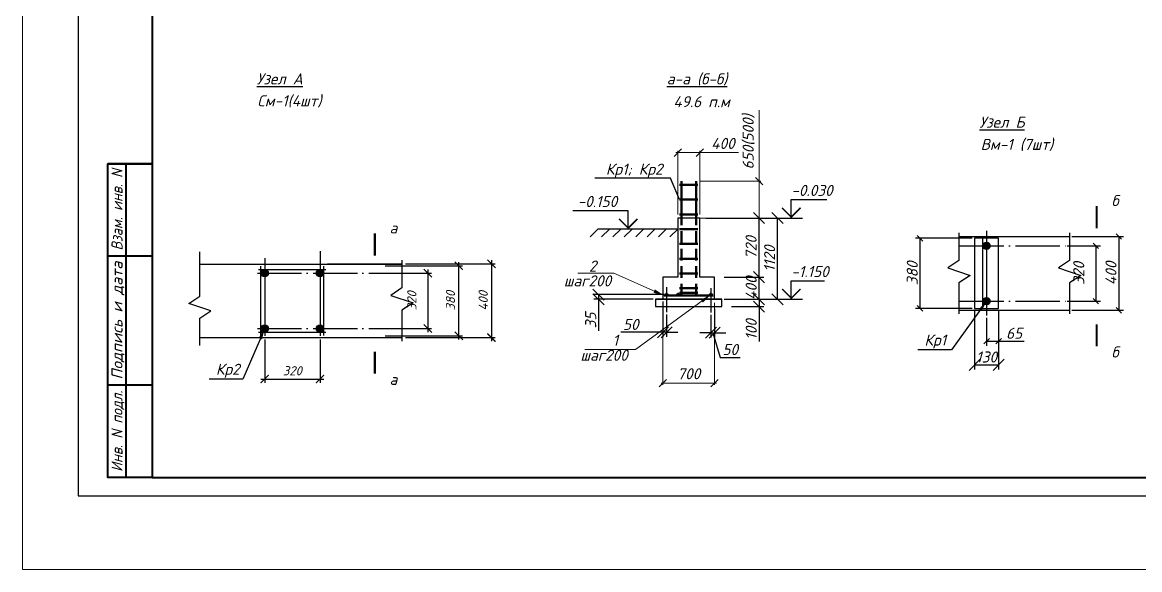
# Model space of a CAD drawing. Extents: x 108150 to 142535, y -18867 to -9422.
# Drawn here: x 135221.2 to 135524, y -16868.3 to -16720 of the extents above; entities that cross this region are included whole.
import ezdxf
from ezdxf.enums import TextEntityAlignment as Align

# ---------------------------------------------------------------- set-up
doc = ezdxf.new("R2010")
doc.units = 0
doc.header["$MEASUREMENT"] = 0
doc.header["$PDMODE"] = 32
doc.header["$PDSIZE"] = 0.6
doc.linetypes.add('ACAD_ISO04W100', pattern=[30, 24, -3, 0, -3])
doc.linetypes.add('НЕВИДИМАЯ', pattern=[9.525, 6.35, -3.175])
doc.styles.add('ISO_1.0', font='isocpeur.ttf')
doc.styles.add('ГОСТ', font='isocpeur.ttf', dxfattribs={"oblique": 15, "height": 2.5})
doc.styles.add('ГОСТ -3', font='isocpeui.ttf', dxfattribs={"height": 3})
doc.styles.add('ГОСТ2.5', font='isocpeur.ttf', dxfattribs={"oblique": 15, "height": 2.5})
doc.styles.add('ГОСТ3', font='isocpeur.ttf', dxfattribs={"oblique": 15, "height": 3})
doc.dimstyles.new('20', dxfattribs={"dimtxt": 3.5, "dimasz": 2.2, "dimexe": 1, "dimexo": 1, "dimgap": 1, "dimtad": 1, "dimdec": 0, "dimlfac": 20, "dimtxsty": 'ГОСТ', "dimblk": 'ARCHTICK', "dimcen": 3, "dimdle": 1, "dimclrd": 256, "dimclre": 256, "dimclrt": 2, "dimadec": 0, "dimazin": 0, "dimtfac": 1, "dimtdec": 0, "dimtmove": 1, "dimatfit": 3, "dimfxl": 3, "dimlwd": -1, "dimlwe": -1, "dimarcsym": 0})
doc.dimstyles.new('FM 100-ISO-3', dxfattribs={"dimtxt": 3, "dimasz": 3, "dimexe": 0.5, "dimexo": 1, "dimgap": 1, "dimtad": 1, "dimdec": 0, "dimlfac": 100, "dimdsep": 46, "dimtxsty": 'ISO_1.0', "dimblk": 'OBLIQUE', "dimcen": 3, "dimdle": 0.5, "dimclrd": 7, "dimclre": 7, "dimclrt": 7, "dimadec": 0, "dimazin": 0, "dimtfac": 1, "dimtdec": 0, "dimtmove": 1, "dimatfit": 3, "dimfxl": 1, "dimlwd": 15, "dimlwe": 15, "dimarcsym": 0})
doc.dimstyles.new('FМ50-3-ISO-3', dxfattribs={"dimtxt": 3, "dimasz": 2, "dimexe": 0.5, "dimexo": 1, "dimgap": 1, "dimtad": 1, "dimdec": 0, "dimlfac": 50, "dimdsep": 46, "dimtxsty": 'ISO_1.0', "dimblk": 'OBLIQUE', "dimcen": 5, "dimdle": 0.5, "dimclrd": 7, "dimclre": 7, "dimclrt": 7, "dimadec": 0, "dimazin": 0, "dimtfac": 1, "dimtdec": 0, "dimtmove": 0, "dimatfit": 3, "dimfxl": 1, "dimlwd": 15, "dimlwe": 15, "dimarcsym": 0})
doc.dimstyles.new('М 20', dxfattribs={"dimtxt": 2.5, "dimasz": 1.5, "dimexe": 1.25, "dimexo": 0.625, "dimtad": 1, "dimdec": 1, "dimlfac": 20, "dimtxsty": 'ГОСТ2.5', "dimblk": 'OBLIQUE', "dimcen": 2.5, "dimclrd": 256, "dimclre": 256, "dimclrt": 256, "dimadec": 0, "dimazin": 0, "dimtfac": 1, "dimtdec": 1, "dimtmove": 0, "dimatfit": 3, "dimfxl": 1.25, "dimlwd": -1, "dimlwe": -1, "dimarcsym": 0})
doc.dimstyles.new('М50', dxfattribs={"dimtxt": 3, "dimasz": 3, "dimexe": 1.25, "dimexo": 0.625, "dimtad": 1, "dimdec": 1, "dimlfac": 50, "dimtxsty": 'ГОСТ3', "dimblk": 'OBLIQUE', "dimcen": 2.5, "dimclrd": 256, "dimclre": 256, "dimclrt": 256, "dimadec": 0, "dimazin": 0, "dimtfac": 1, "dimtdec": 1, "dimtmove": 0, "dimatfit": 3, "dimfxl": 1, "dimlwd": -1, "dimlwe": -1, "dimarcsym": 0})

# ---------------------------------------------------------------- blocks, each defined once
blk = doc.blocks.new('_Oblique')
at = {"color": 0, "linetype": 'ByBlock', "lineweight": -2}
blk.add_line((-0.5, -0.5), (0.5, 0.5), dxfattribs=at)
blk = doc.blocks.new('*D2941')
at = {"transparency": 16777216}
for p, q in [((135395.19, -16793.79), (135376.1, -16793.79)), ((135392.19, -16795.05), (135376.1, -16795.05)), ((135377.35, -16793.79), (135377.35, -16795.05)), ((135377.35, -16795.05), (135377.35, -16803.58))]:
    blk.add_line(p, q, dxfattribs=at)
at = {"layer": 'Defpoints', "color": 0, "lineweight": 0, "transparency": 16777216}
for p in [(135377.35, -16795.05), (135392.82, -16795.05), (135395.82, -16793.79)]:
    blk.add_point(p, dxfattribs=at)
at = {"transparency": 16777216, "xscale": 3, "yscale": 3, "zscale": 3}
for p, rotation in [((135377.35, -16793.79), 90), ((135377.35, -16795.05), 270)]:
    blk.add_blockref('_Oblique', p, dxfattribs=dict(at, rotation=rotation))
at = {"lineweight": -3, "transparency": 16777216, "insert": (135375.23, -16800.81), "char_height": 3, "attachment_point": 5, "rotation": 90, "style": 'ГОСТ -3'}
blk.add_mtext('35', dxfattribs=at)
blk = doc.blocks.new('*D2843')
at = {"color": 7, "lineweight": 15, "transparency": 16777216}
for p, q in [((135394.82, -16796.05), (135394.82, -16818.26)), ((135408.82, -16796.05), (135408.82, -16818.26)), ((135394.32, -16817.76), (135409.32, -16817.76))]:
    blk.add_line(p, q, dxfattribs=at)
at = {"layer": 'Defpoints', "color": 0, "lineweight": 0, "transparency": 16777216}
for p in [(135394.82, -16795.05), (135408.82, -16795.05), (135408.82, -16817.76)]:
    blk.add_point(p, dxfattribs=at)
at = {"color": 7, "lineweight": 15, "transparency": 16777216, "xscale": 2, "yscale": 2, "zscale": 2, "rotation": 180}
blk.add_blockref('_Oblique', (135394.82, -16817.76), dxfattribs=at)
at = {"color": 7, "lineweight": 15, "transparency": 16777216, "xscale": 2, "yscale": 2, "zscale": 2}
blk.add_blockref('_Oblique', (135408.82, -16817.76), dxfattribs=at)
at = {"color": 7, "lineweight": -3, "transparency": 16777216, "insert": (135401.82, -16815.24), "char_height": 3, "attachment_point": 5, "style": 'ГОСТ -3'}
blk.add_mtext('700', dxfattribs=at)
blk = doc.blocks.new('*D2844')
at = {"transparency": 16777216}
for p, q in [((135411.44, -16789.05), (135422.12, -16789.05)), ((135420.87, -16795.05), (135420.87, -16789.05)), ((135411.44, -16795.05), (135422.12, -16795.05))]:
    blk.add_line(p, q, dxfattribs=at)
at = {"layer": 'Defpoints', "color": 0, "lineweight": 0, "transparency": 16777216}
for p in [(135410.82, -16789.05), (135420.87, -16789.05), (135410.82, -16795.05)]:
    blk.add_point(p, dxfattribs=at)
at = {"transparency": 16777216, "xscale": 3, "yscale": 3, "zscale": 3}
for p, rotation in [((135420.87, -16789.05), 90), ((135420.87, -16795.05), 270)]:
    blk.add_blockref('_Oblique', p, dxfattribs=dict(at, rotation=rotation))
at = {"lineweight": -3, "transparency": 16777216, "insert": (135418.74, -16792.05), "char_height": 3, "attachment_point": 5, "rotation": 90, "style": 'ГОСТ -3'}
blk.add_mtext('400', dxfattribs=at)
blk = doc.blocks.new('*D2845')
at = {"transparency": 16777216}
for p, q in [((135406.44, -16773.05), (135422.12, -16773.05)), ((135420.87, -16789.05), (135420.87, -16773.05)), ((135411.44, -16789.05), (135422.12, -16789.05))]:
    blk.add_line(p, q, dxfattribs=at)
at = {"layer": 'Defpoints', "color": 0, "lineweight": 0, "transparency": 16777216}
for p in [(135405.82, -16773.05), (135420.87, -16773.05), (135410.82, -16789.05)]:
    blk.add_point(p, dxfattribs=at)
at = {"transparency": 16777216, "xscale": 3, "yscale": 3, "zscale": 3}
for p, rotation in [((135420.87, -16773.05), 90), ((135420.87, -16789.05), 270)]:
    blk.add_blockref('_Oblique', p, dxfattribs=dict(at, rotation=rotation))
at = {"lineweight": -3, "transparency": 16777216, "insert": (135418.72, -16781.05), "char_height": 3, "attachment_point": 5, "rotation": 90, "style": 'ГОСТ -3'}
blk.add_mtext('720', dxfattribs=at)
blk = doc.blocks.new('*D2846')
at = {"transparency": 16777216}
for p, q in [((135413.44, -16795.05), (135422.12, -16795.05)), ((135420.87, -16795.05), (135420.87, -16797.05)), ((135413.44, -16797.05), (135422.12, -16797.05)), ((135420.87, -16797.05), (135420.87, -16806.49))]:
    blk.add_line(p, q, dxfattribs=at)
at = {"layer": 'Defpoints', "color": 0, "lineweight": 0, "transparency": 16777216}
for p in [(135412.82, -16795.05), (135412.82, -16797.05), (135420.87, -16797.05)]:
    blk.add_point(p, dxfattribs=at)
at = {"transparency": 16777216, "xscale": 3, "yscale": 3, "zscale": 3}
for p, rotation in [((135420.87, -16795.05), 90), ((135420.87, -16797.05), 270)]:
    blk.add_blockref('_Oblique', p, dxfattribs=dict(at, rotation=rotation))
at = {"lineweight": -3, "transparency": 16777216, "insert": (135418.74, -16803.27), "char_height": 3, "attachment_point": 5, "rotation": 90, "style": 'ГОСТ -3'}
blk.add_mtext('100', dxfattribs=at)
blk = doc.blocks.new('*D2847')
at = {"transparency": 16777216}
for p, q in [((135421.49, -16773.05), (135427.11, -16773.05)), ((135425.86, -16795.05), (135425.86, -16773.05)), ((135421.49, -16795.05), (135427.11, -16795.05))]:
    blk.add_line(p, q, dxfattribs=at)
at = {"layer": 'Defpoints', "color": 0, "lineweight": 0, "transparency": 16777216}
for p in [(135420.87, -16773.05), (135425.86, -16773.05), (135420.87, -16795.05)]:
    blk.add_point(p, dxfattribs=at)
at = {"transparency": 16777216, "xscale": 3, "yscale": 3, "zscale": 3}
for p, rotation in [((135425.86, -16773.05), 90), ((135425.86, -16795.05), 270)]:
    blk.add_blockref('_Oblique', p, dxfattribs=dict(at, rotation=rotation))
at = {"lineweight": -3, "transparency": 16777216, "insert": (135423.73, -16784.05), "char_height": 3, "attachment_point": 5, "rotation": 90, "style": 'ГОСТ -3'}
blk.add_mtext('1120', dxfattribs=at)
blk = doc.blocks.new('*D2848')
at = {"transparency": 16777216}
for p, q in [((135394.82, -16795.67), (135394.82, -16805.24)), ((135395.82, -16799.21), (135395.82, -16805.24)), ((135394.82, -16803.99), (135383.37, -16803.99)), ((135395.82, -16803.99), (135394.82, -16803.99)), ((135395.82, -16803.99), (135398.82, -16803.99))]:
    blk.add_line(p, q, dxfattribs=at)
at = {"layer": 'Defpoints', "color": 0, "lineweight": 0, "transparency": 16777216}
for p in [(135394.82, -16795.05), (135395.82, -16798.59), (135394.82, -16803.99)]:
    blk.add_point(p, dxfattribs=at)
at = {"transparency": 16777216, "xscale": 3, "yscale": 3, "zscale": 3}
blk.add_blockref('_Oblique', (135394.82, -16803.99), dxfattribs=at)
at = {"transparency": 16777216, "xscale": 3, "yscale": 3, "zscale": 3, "rotation": 180}
blk.add_blockref('_Oblique', (135395.82, -16803.99), dxfattribs=at)
at = {"lineweight": -3, "transparency": 16777216, "insert": (135386.09, -16801.87), "char_height": 3, "attachment_point": 5, "style": 'ГОСТ -3'}
blk.add_mtext('50', dxfattribs=at)
blk = doc.blocks.new('*D2942')
at = {"transparency": 16777216}
for p, q in [((135408.82, -16797.67), (135408.82, -16805.37)), ((135407.82, -16799.29), (135407.82, -16805.37)), ((135407.82, -16804.12), (135404.82, -16804.12)), ((135407.82, -16804.12), (135408.82, -16804.12)), ((135407.82, -16804.12), (135408.82, -16804.12)), ((135408.32, -16804.12), (135410.32, -16810.81)), ((135408.82, -16804.12), (135411.82, -16804.12)), ((135410.32, -16810.81), (135415.77, -16810.81))]:
    blk.add_line(p, q, dxfattribs=at)
at = {"layer": 'Defpoints', "color": 0, "lineweight": 0, "transparency": 16777216}
for p in [(135407.82, -16798.67), (135408.82, -16797.05), (135408.82, -16804.12)]:
    blk.add_point(p, dxfattribs=at)
at = {"transparency": 16777216, "xscale": 3, "yscale": 3, "zscale": 3}
blk.add_blockref('_Oblique', (135407.82, -16804.12), dxfattribs=at)
at = {"transparency": 16777216, "xscale": 3, "yscale": 3, "zscale": 3, "rotation": 180}
blk.add_blockref('_Oblique', (135408.82, -16804.12), dxfattribs=at)
at = {"lineweight": -3, "transparency": 16777216, "insert": (135413.05, -16808.68), "char_height": 3, "attachment_point": 5, "style": 'ГОСТ -3'}
blk.add_mtext('50', dxfattribs=at)
blk = doc.blocks.new('*D2943')
at = {"color": 7, "lineweight": 15, "ltscale": 0.1, "transparency": 16777216}
for p, q in [((135420.87, -16763.05), (135420.87, -16743.76)), ((135404.82, -16763.05), (135421.37, -16763.05)), ((135420.87, -16773.55), (135420.87, -16763.05)), ((135404.82, -16773.05), (135421.37, -16773.05))]:
    blk.add_line(p, q, dxfattribs=at)
at = {"layer": 'Defpoints', "color": 0, "lineweight": 0, "ltscale": 0.1, "transparency": 16777216}
for p in [(135403.82, -16763.05), (135420.87, -16763.05), (135403.82, -16773.05)]:
    blk.add_point(p, dxfattribs=at)
at = {"color": 7, "lineweight": 15, "ltscale": 0.1, "transparency": 16777216, "xscale": 2, "yscale": 2, "zscale": 2}
for p, rotation in [((135420.87, -16763.05), 90), ((135420.87, -16773.05), 270)]:
    blk.add_blockref('_Oblique', p, dxfattribs=dict(at, rotation=rotation))
at = {"color": 7, "lineweight": 25, "ltscale": 0.1, "transparency": 16777216, "insert": (135418.07, -16752.4), "char_height": 3, "attachment_point": 5, "rotation": 90, "style": 'ГОСТ -3'}
blk.add_mtext('650(500)', dxfattribs=at)
blk = doc.blocks.new('*D2944')
at = {"color": 7, "lineweight": 15, "ltscale": 0.1, "transparency": 16777216}
for p, q in [((135398.32, -16755.31), (135404.82, -16755.31)), ((135398.82, -16772.05), (135398.82, -16754.81)), ((135404.82, -16772.05), (135404.82, -16754.81)), ((135404.82, -16755.31), (135415.34, -16755.31))]:
    blk.add_line(p, q, dxfattribs=at)
at = {"layer": 'Defpoints', "color": 0, "lineweight": 0, "ltscale": 0.1, "transparency": 16777216}
for p in [(135404.82, -16755.31), (135398.82, -16773.05), (135404.82, -16773.05)]:
    blk.add_point(p, dxfattribs=at)
at = {"color": 7, "lineweight": 15, "ltscale": 0.1, "transparency": 16777216, "xscale": 2, "yscale": 2, "zscale": 2, "rotation": 180}
blk.add_blockref('_Oblique', (135398.82, -16755.31), dxfattribs=at)
at = {"color": 7, "lineweight": 15, "ltscale": 0.1, "transparency": 16777216, "xscale": 2, "yscale": 2, "zscale": 2}
blk.add_blockref('_Oblique', (135404.82, -16755.31), dxfattribs=at)
at = {"color": 7, "lineweight": 25, "ltscale": 0.1, "transparency": 16777216, "insert": (135411.08, -16752.81), "char_height": 3, "attachment_point": 5, "style": 'ГОСТ -3'}
blk.add_mtext('400', dxfattribs=at)
blk = doc.blocks.new('_ArchTick')
at = {"color": 0, "linetype": 'ByBlock', "const_width": 0.15}
blk.add_lwpolyline([(-0.5, -0.5), (0.5, 0.5)], dxfattribs=at)
blk = doc.blocks.new('*D2849')
at = {"transparency": 16777216}
for p, q in [((135323.69, -16787.97), (135332.09, -16787.97)), ((135331.09, -16786.97), (135331.09, -16803.97)), ((135323.69, -16802.97), (135332.09, -16802.97))]:
    blk.add_line(p, q, dxfattribs=at)
at = {"layer": 'Defpoints', "color": 0, "lineweight": 0, "transparency": 16777216}
for p in [(135322.69, -16787.97), (135322.69, -16802.97), (135331.09, -16802.97)]:
    blk.add_point(p, dxfattribs=at)
at = {"transparency": 16777216, "xscale": 2.2, "yscale": 2.2, "zscale": 2.2}
for p, rotation in [((135331.09, -16787.97), 90), ((135331.09, -16802.97), 270)]:
    blk.add_blockref('_ArchTick', p, dxfattribs=dict(at, rotation=rotation))
at = {"color": 2, "lineweight": 25, "transparency": 16777216, "insert": (135328.84, -16795.47), "char_height": 2.5, "attachment_point": 5, "rotation": 90, "style": 'ГОСТ'}
blk.add_mtext('320^M\\P', dxfattribs=at)
blk = doc.blocks.new('*D2850')
at = {"transparency": 16777216}
for p, q in [((135325, -16785.45), (135349.34, -16785.45)), ((135348.34, -16784.45), (135348.34, -16806.45)), ((135325, -16805.45), (135349.34, -16805.45))]:
    blk.add_line(p, q, dxfattribs=at)
at = {"layer": 'Defpoints', "color": 0, "lineweight": 0, "transparency": 16777216}
for p in [(135324, -16785.45), (135324, -16805.45), (135348.34, -16805.45)]:
    blk.add_point(p, dxfattribs=at)
at = {"transparency": 16777216, "xscale": 2.2, "yscale": 2.2, "zscale": 2.2}
for p, rotation in [((135348.34, -16785.45), 90), ((135348.34, -16805.45), 270)]:
    blk.add_blockref('_ArchTick', p, dxfattribs=dict(at, rotation=rotation))
at = {"color": 2, "lineweight": 25, "transparency": 16777216, "insert": (135346.09, -16795.45), "char_height": 2.5, "attachment_point": 5, "rotation": 90, "style": 'ГОСТ'}
blk.add_mtext('400', dxfattribs=at)
blk = doc.blocks.new('*D2851')
at = {"transparency": 16777216}
for p, q in [((135319.5, -16785.95), (135340.48, -16785.95)), ((135339.48, -16805.95), (135339.48, -16784.95)), ((135319.5, -16804.95), (135340.48, -16804.95))]:
    blk.add_line(p, q, dxfattribs=at)
at = {"layer": 'Defpoints', "color": 0, "lineweight": 0, "transparency": 16777216}
for p in [(135318.5, -16785.95), (135339.48, -16785.95), (135318.5, -16804.95)]:
    blk.add_point(p, dxfattribs=at)
at = {"transparency": 16777216, "xscale": 2.2, "yscale": 2.2, "zscale": 2.2}
for p, rotation in [((135339.48, -16785.95), 90), ((135339.48, -16804.95), 270)]:
    blk.add_blockref('_ArchTick', p, dxfattribs=dict(at, rotation=rotation))
at = {"color": 2, "lineweight": 25, "transparency": 16777216, "insert": (135337.23, -16795.45), "char_height": 2.5, "attachment_point": 5, "rotation": 90, "style": 'ГОСТ'}
blk.add_mtext('380', dxfattribs=at)
blk = doc.blocks.new('A$C6F7E0B69')
at = {"color": 7, "lineweight": 30, "ltscale": 0.1}
for p, q in [((-1.65, 1), (16.55, 1)), ((-1, -16.88), (-1, 1.88)), ((16, -16.88), (16, 1.88)), ((-1.65, -16), (16.55, -16))]:
    blk.add_line(p, q, dxfattribs=at)
blk = doc.blocks.new('*U2668')
at = {"color": 0, "lineweight": -2}
for p, q in [((0, 0), (-2.12, -2.12)), ((3.09, 0), (0.97, -2.12)), ((6.17, 0), (4.05, -2.12)), ((9.26, 0), (7.14, -2.12)), ((12.35, 0), (10.22, -2.12)), ((15.43, 0), (13.31, -2.12)), ((18.52, 0), (16.4, -2.12)), ((21.61, 0), (19.48, -2.12))]:
    blk.add_line(p, q, dxfattribs=at)
blk = doc.blocks.new('*D2852')
at = {"transparency": 16777216}
for p, q in [((135504.37, -16780.55), (135513.4, -16780.55)), ((135512.15, -16780.55), (135512.15, -16795.55)), ((135504.37, -16795.55), (135513.4, -16795.55))]:
    blk.add_line(p, q, dxfattribs=at)
at = {"layer": 'Defpoints', "color": 0, "lineweight": 0, "transparency": 16777216}
for p in [(135503.75, -16780.55), (135503.75, -16795.55), (135512.15, -16795.55)]:
    blk.add_point(p, dxfattribs=at)
at = {"transparency": 16777216, "xscale": 1.5, "yscale": 1.5, "zscale": 1.5}
for p, rotation in [((135512.15, -16780.55), 90), ((135512.15, -16795.55), 270)]:
    blk.add_blockref('_Oblique', p, dxfattribs=dict(at, rotation=rotation))
at = {"lineweight": 25, "transparency": 16777216, "insert": (135510.03, -16788.05), "char_height": 3, "attachment_point": 5, "rotation": 90, "style": 'ГОСТ -3'}
blk.add_mtext('320^M\\P', dxfattribs=at)
blk = doc.blocks.new('*D2945')
at = {"transparency": 16777216}
for p, q in [((135505.68, -16778.03), (135519.64, -16778.03)), ((135518.39, -16778.03), (135518.39, -16798.03)), ((135505.68, -16798.03), (135519.64, -16798.03))]:
    blk.add_line(p, q, dxfattribs=at)
at = {"layer": 'Defpoints', "color": 0, "lineweight": 0, "transparency": 16777216}
for p in [(135505.06, -16778.03), (135505.06, -16798.03), (135518.39, -16798.03)]:
    blk.add_point(p, dxfattribs=at)
at = {"transparency": 16777216, "xscale": 1.5, "yscale": 1.5, "zscale": 1.5}
for p, rotation in [((135518.39, -16778.03), 90), ((135518.39, -16798.03), 270)]:
    blk.add_blockref('_Oblique', p, dxfattribs=dict(at, rotation=rotation))
at = {"lineweight": -3, "transparency": 16777216, "insert": (135516.26, -16788.03), "char_height": 3, "attachment_point": 5, "rotation": 90, "style": 'ГОСТ -3'}
blk.add_mtext('400', dxfattribs=at)
blk = doc.blocks.new('*D2946')
at = {"ltscale": 0.5, "transparency": 16777216}
for p, q in [((135479.29, -16798.16), (135479.29, -16814.07)), ((135485.79, -16798.16), (135485.79, -16814.07)), ((135479.29, -16812.82), (135485.79, -16812.82))]:
    blk.add_line(p, q, dxfattribs=at)
at = {"layer": 'Defpoints', "color": 0, "lineweight": 0, "ltscale": 0.5, "transparency": 16777216}
for p in [(135479.29, -16797.53), (135485.79, -16797.53), (135485.79, -16812.82)]:
    blk.add_point(p, dxfattribs=at)
at = {"ltscale": 0.5, "transparency": 16777216, "xscale": 3, "yscale": 3, "zscale": 3, "rotation": 180}
blk.add_blockref('_Oblique', (135479.29, -16812.82), dxfattribs=at)
at = {"ltscale": 0.5, "transparency": 16777216, "xscale": 3, "yscale": 3, "zscale": 3}
blk.add_blockref('_Oblique', (135485.79, -16812.82), dxfattribs=at)
at = {"ltscale": 0.5, "transparency": 16777216, "insert": (135482.54, -16810.7), "char_height": 3, "attachment_point": 5, "style": 'ГОСТ -3'}
blk.add_mtext('130', dxfattribs=at)
blk = doc.blocks.new('*D2947')
at = {"ltscale": 0.5, "transparency": 16777216}
for p, q in [((135478.67, -16778.53), (135463.27, -16778.53)), ((135464.52, -16797.53), (135464.52, -16778.53)), ((135478.67, -16797.53), (135463.27, -16797.53))]:
    blk.add_line(p, q, dxfattribs=at)
at = {"layer": 'Defpoints', "color": 0, "lineweight": 0, "ltscale": 0.5, "transparency": 16777216}
for p in [(135464.52, -16778.53), (135479.29, -16778.53), (135479.29, -16797.53)]:
    blk.add_point(p, dxfattribs=at)
at = {"ltscale": 0.5, "transparency": 16777216, "xscale": 1.5, "yscale": 1.5, "zscale": 1.5}
for p, rotation in [((135464.52, -16778.53), 90), ((135464.52, -16797.53), 270)]:
    blk.add_blockref('_Oblique', p, dxfattribs=dict(at, rotation=rotation))
at = {"ltscale": 0.5, "transparency": 16777216, "insert": (135462.4, -16788.03), "char_height": 3, "attachment_point": 5, "rotation": 90, "style": 'ГОСТ -3'}
blk.add_mtext('380', dxfattribs=at)
blk = doc.blocks.new('*D2948')
at = {"ltscale": 0.5, "transparency": 16777216}
for p, q in [((135482.54, -16800.04), (135482.54, -16807.64)), ((135485.79, -16800.04), (135485.79, -16807.64)), ((135482.54, -16806.39), (135485.79, -16806.39)), ((135485.79, -16806.39), (135492.69, -16806.39))]:
    blk.add_line(p, q, dxfattribs=at)
at = {"layer": 'Defpoints', "color": 0, "lineweight": 0, "ltscale": 0.5, "transparency": 16777216}
for p in [(135482.54, -16799.42), (135485.79, -16799.42), (135485.79, -16806.39)]:
    blk.add_point(p, dxfattribs=at)
at = {"ltscale": 0.5, "transparency": 16777216, "xscale": 1.5, "yscale": 1.5, "zscale": 1.5, "rotation": 180}
blk.add_blockref('_Oblique', (135482.54, -16806.39), dxfattribs=at)
at = {"ltscale": 0.5, "transparency": 16777216, "xscale": 1.5, "yscale": 1.5, "zscale": 1.5}
blk.add_blockref('_Oblique', (135485.79, -16806.39), dxfattribs=at)
at = {"ltscale": 0.5, "transparency": 16777216, "insert": (135489.99, -16804.27), "char_height": 3, "attachment_point": 5, "style": 'ГОСТ -3'}
blk.add_mtext('65', dxfattribs=at)
blk = doc.blocks.new('*D2954')
at = {"transparency": 16777216}
for p, q in [((135286.87, -16805.95), (135286.87, -16817.68)), ((135301.87, -16805.95), (135301.87, -16817.68)), ((135285.87, -16816.68), (135302.87, -16816.68))]:
    blk.add_line(p, q, dxfattribs=at)
at = {"layer": 'Defpoints', "color": 0, "lineweight": 0, "transparency": 16777216}
for p in [(135286.87, -16804.95), (135301.87, -16804.95), (135301.87, -16816.68)]:
    blk.add_point(p, dxfattribs=at)
at = {"transparency": 16777216, "xscale": 2.2, "yscale": 2.2, "zscale": 2.2, "rotation": 180}
blk.add_blockref('_ArchTick', (135286.87, -16816.68), dxfattribs=at)
at = {"transparency": 16777216, "xscale": 2.2, "yscale": 2.2, "zscale": 2.2}
blk.add_blockref('_ArchTick', (135301.87, -16816.68), dxfattribs=at)
at = {"color": 2, "lineweight": 25, "transparency": 16777216, "insert": (135294.37, -16814.43), "char_height": 2.5, "attachment_point": 5, "style": 'ГОСТ'}
blk.add_mtext('320', dxfattribs=at)

msp = doc.modelspace()

# ---------------------------------------------------------------- hatches: boundary and pattern name
at = {"lineweight": 25}
for points in [[(135483.545, -16780.5547, 1), (135481.545, -16780.5547, 1)], [(135285.8706, -16787.9706, 1), (135287.8706, -16787.9706, 1)], [(135302.8706, -16787.9706, 1), (135300.8706, -16787.9706, 1)], [(135483.545, -16795.5547, 1), (135481.545, -16795.5547, 1)], [(135287.8706, -16802.9706, 1), (135285.8706, -16802.9706, 1)], [(135302.8706, -16802.9706, 1), (135300.8706, -16802.9706, 1)]]:
    msp.add_hatch(color=15, dxfattribs=at).paths.add_polyline_path(points)

# ---------------------------------------------------------------- linework, layer by layer
at = {"color": 7, "lineweight": 40}
for p, q in [((135244.3475, -16843.334, -754.4947), (135244.3475, -16758.334, -754.4947)), ((135256.3475, -16758.334, -754.4947), (135244.3475, -16758.334, -754.4947)), ((135249.3475, -16843.334, -754.4947), (135249.3475, -16758.334, -754.4947)), ((135256.3475, -16783.334, -754.4947), (135244.3475, -16783.334, -754.4947)), ((135256.3475, -16818.334, -754.4947), (135244.3475, -16818.334, -754.4947)), ((135256.3475, -16843.334, -754.4947), (135244.3475, -16843.334, -754.4947))]:
    msp.add_line(p, q, dxfattribs=at)
at = {"color": 15, "lineweight": 25}
for p, q in [((135396.8761, -16762.2151, -754.4947), (135376.373, -16762.2151, -754.4947)), ((135399.3182, -16768.0467, -754.4947), (135396.8761, -16762.2151, -754.4947)), ((135482.545, -16776.481, -754.4947), (135482.545, -16779.5547, -754.4947)), ((135301.8706, -16782.002, -754.4947), (135301.8706, -16804.9471, -754.4947)), ((135482.545, -16781.5547, -754.4947), (135482.545, -16799.4187, -754.4947)), ((135286.8706, -16783.8969, -754.4947), (135286.8706, -16786.9706, -754.4947)), ((135286.8706, -16788.9706, -754.4947), (135286.8706, -16804.9471, -754.4947))]:
    msp.add_line(p, q, dxfattribs=at)
at = {"color": 15, "lineweight": 50}
for p, q in [((135404.3182, -16764.0467, -754.4947), (135399.3182, -16764.0467, -754.4947)), ((135404.3182, -16768.0467, -754.4947), (135399.3182, -16768.0467, -754.4947)), ((135404.3182, -16772.0467, -754.4947), (135399.3182, -16772.0467, -754.4947)), ((135404.3182, -16776.0467, -754.4947), (135399.3182, -16776.0467, -754.4947)), ((135404.3182, -16780.0467, -754.4947), (135399.3182, -16780.0467, -754.4947)), ((135404.3182, -16784.0467, -754.4947), (135399.3182, -16784.0467, -754.4947)), ((135404.3182, -16788.0467, -754.4947), (135399.3182, -16788.0467, -754.4947)), ((135404.3182, -16792.0467, -754.4947), (135399.3182, -16792.0467, -754.4947)), ((135395.1927, -16794.0467, -754.4947), (135408.4318, -16794.0467, -754.4947)), ((135404.3182, -16793.3236, -754.4947), (135399.3182, -16793.3236, -754.4947))]:
    msp.add_line(p, q, dxfattribs=at)
at = {"color": 15, "lineweight": 50, "ltscale": 0.1}
for p, q in [((135399.8182, -16763.0467, -754.4947), (135399.8182, -16773.0467, -754.4947)), ((135403.8182, -16763.0467, -754.4947), (135403.8182, -16773.0467, -754.4947))]:
    msp.add_line(p, q, dxfattribs=at)
at = {"color": 15, "lineweight": -3}
for p, q in [((135404.8182, -16773.0467, -754.4947), (135398.8182, -16773.0467, -754.4947)), ((135398.8182, -16773.0467, -754.4947), (135398.8182, -16789.0467, -754.4947)), ((135404.8182, -16789.0467, -754.4947), (135404.8182, -16773.0467, -754.4947)), ((135427.108, -16773.0467, -754.4947), (135432.608, -16773.0467, -754.4947)), ((135398.8182, -16776.0467, -754.4947), (135377.2126, -16776.0467, -754.4947)), ((135475.0591, -16778.0312, -754.4947), (135505.0591, -16778.0312, -754.4947)), ((135269.2785, -16785.4941, -754.4947), (135324.088, -16785.4941, -754.4947)), ((135303.8848, -16785.4471, -754.4947), (135324.088, -16785.4471, -754.4947)), ((135398.8182, -16789.0467, -754.4947), (135394.8182, -16789.0467, -754.4947)), ((135394.8182, -16789.0467, -754.4947), (135394.8182, -16795.0467, -754.4947)), ((135408.8182, -16789.0467, -754.4947), (135404.8182, -16789.0467, -754.4947)), ((135408.8182, -16795.0467, -754.4947), (135408.8182, -16789.0467, -754.4947)), ((135395.8182, -16791.7255, -754.4947), (135395.8182, -16798.5852, -754.4947)), ((135407.8182, -16792.0467, -754.4947), (135407.8182, -16798.6676, -754.4947)), ((135392.8182, -16795.0467, -754.4947), (135410.8182, -16795.0467, -754.4947)), ((135410.8182, -16795.0467, -754.4947), (135392.8182, -16795.0467, -754.4947)), ((135392.8182, -16795.0467, -754.4947), (135392.8182, -16797.0467, -754.4947)), ((135410.8182, -16797.0467, -754.4947), (135410.8182, -16795.0467, -754.4947)), ((135427.108, -16795.0467, -754.4947), (135432.608, -16795.0467, -754.4947)), ((135392.8182, -16797.0467, -754.4947), (135410.8182, -16797.0467, -754.4947)), ((135475.0591, -16798.0312, -754.4947), (135505.0591, -16798.0312, -754.4947)), ((135269.2785, -16805.4471, -754.4947), (135324.088, -16805.4471, -754.4947))]:
    msp.add_line(p, q, dxfattribs=at)
at = {"color": 15, "linetype": 'НЕВИДИМАЯ', "lineweight": 50, "ltscale": 0.5}
for p, q in [((135399.8182, -16794.0467, -754.4947), (135399.8182, -16773.0467, -754.4947)), ((135403.8182, -16794.0467, -754.4947), (135403.8182, -16773.0467, -754.4947))]:
    msp.add_line(p, q, dxfattribs=at)
at = {"color": 15, "lineweight": 30, "ltscale": 0.1}
msp.add_line((135481.545, -16797.4297, -754.4947), (135481.545, -16778.6797, -754.4947), dxfattribs=at)
at = {"color": 15, "linetype": 'ACAD_ISO04W100', "lineweight": 25, "ltscale": 0.5}
for p, q in [((135475.259, -16780.5547, -754.4947), (135505.0591, -16780.5547, -754.4947)), ((135284.8848, -16787.9706, -754.4947), (135324.088, -16787.9706, -754.4947)), ((135475.259, -16795.5547, -754.4947), (135505.0591, -16795.5547, -754.4947)), ((135284.8848, -16802.9706, -754.4947), (135324.088, -16802.9706, -754.4947))]:
    msp.add_line(p, q, dxfattribs=at)
at = {"color": 1, "linetype": 'Continuous', "lineweight": 0}
msp.add_lwpolyline([(135221.1868, -16535.5269), (135882.013, -16535.5269), (135882.013, -16868.3403), (135221.1868, -16868.3403)], close=True, dxfattribs=at)
at = {"color": 0, "lineweight": -3, "elevation": -754.4947}
msp.add_lwpolyline([(135236.3475, -16848.334), (135866.3475, -16848.334), (135866.3475, -16551.334), (135236.3475, -16551.334)], close=True, dxfattribs=at)
at = {"color": 7, "lineweight": 40, "elevation": -754.4947}
for points in [[(135256.3475, -16843.334), (135861.3475, -16843.334), (135861.3475, -16556.334), (135256.3475, -16556.334)], [(135256.3475, -16843.334), (135244.3475, -16843.334), (135244.3475, -16758.334), (135256.3475, -16758.334)]]:
    msp.add_lwpolyline(points, close=True, dxfattribs=at)
at = {"color": 15, "lineweight": -3, "elevation": -754.4947}
for points in [[(135429.608, -16773.0467), (135429.608, -16768.0467), (135439.2439, -16768.0467)], [(135429.608, -16795.0467), (135429.608, -16790.0467), (135438.5861, -16790.0467)]]:
    msp.add_lwpolyline(points, dxfattribs=at)
at = {"color": 15, "lineweight": 25, "elevation": -754.4947}
msp.add_lwpolyline([(135385.4134, -16776.0467), (135385.4134, -16771.0467), (135370.402, -16771.0467)], dxfattribs=at)
at = {"color": 15, "lineweight": -3, "const_width": 0.4, "elevation": -754.4947}
for points in [[(135427.108, -16770.2639), (135429.608, -16772.7639), (135432.108, -16770.2639)], [(135427.108, -16792.2639), (135429.608, -16794.7639), (135432.108, -16792.2639)]]:
    msp.add_lwpolyline(points, dxfattribs=at)
at = {"color": 15, "lineweight": -3, "elevation": -754.4947}
for points in [[(135512.3849, -16775.7894, 0.6, 0.6, 0), (135512.3849, -16769.7894, 0.6, 0.6, 0), (135512.3849, -16771.7894, 0, 0.8, 0), (135514.3849, -16771.7894, 0, 0, 0), (135517.3849, -16771.7894, 0, 0, 0)], [(135316.7106, -16783.2053, 0.6, 0.6, 0), (135316.7106, -16777.2053, 0.6, 0.6, 0), (135316.7106, -16779.2053, 0, 0.8, 0), (135318.7106, -16779.2053, 0, 0, 0), (135321.7106, -16779.2053, 0, 0, 0)], [(135512.3849, -16801.8391, 0.6, 0.6, 0), (135512.3849, -16807.8391, 0.6, 0.6, 0), (135512.3849, -16805.8391, 0, 0.8, 0), (135514.3849, -16805.8391, 0, 0, 0), (135517.3849, -16805.8391, 0, 0, 0)], [(135316.7106, -16809.255, 0.6, 0.6, 0), (135316.7106, -16815.255, 0.6, 0.6, 0), (135316.7106, -16813.255, 0, 0.8, 0), (135318.7106, -16813.255, 0, 0, 0), (135321.7106, -16813.255, 0, 0, 0)]]:
    msp.add_lwpolyline(points, format="xyseb", dxfattribs=at)
at = {"color": 15, "lineweight": 25, "const_width": 0.4, "elevation": -754.4947}
msp.add_lwpolyline([(135387.9134, -16773.2639), (135385.4134, -16775.7639), (135382.9134, -16773.2639)], dxfattribs=at)
at = {"color": 15, "lineweight": -3}
for points in [[(135475.0591, -16777.0312), (135475.0591, -16784.5692), (135472.0591, -16786.5692), (135478.0591, -16788.5692), (135475.0591, -16790.5692), (135475.0591, -16799.0312)], [(135505.0591, -16777.0312), (135505.0591, -16784.5692), (135502.0591, -16786.5692), (135508.0591, -16788.5692), (135505.0591, -16790.5692), (135505.0591, -16799.0312)], [(135324.088, -16784.4471), (135324.088, -16791.9851), (135321.088, -16793.9851), (135327.088, -16795.9851), (135324.088, -16797.9851), (135324.088, -16806.4471)]]:
    msp.add_lwpolyline(points, dxfattribs=at)
at = {"color": 15, "lineweight": 25, "elevation": -754.4947}
msp.add_lwpolyline([(135479.295, -16797.5312), (135485.795, -16797.5312), (135485.795, -16778.5312), (135479.295, -16778.5312)], close=True, dxfattribs=at)
at = {"color": 116, "lineweight": 25}
msp.add_lwpolyline([(135269.2785, -16807.5871), (135269.2785, -16800.2074), (135272.2785, -16798.2074), (135266.2785, -16796.2074), (135269.2785, -16794.2074), (135269.2785, -16782.1669)], dxfattribs=at)
at = {"color": 15, "lineweight": 25}
for centre in [(135482.545, -16780.5547, -754.4947), (135286.8706, -16787.9706, -754.4947), (135301.8706, -16787.9706, -754.4947), (135482.545, -16795.5547, -754.4947), (135286.8706, -16802.9706, -754.4947), (135301.8706, -16802.9706, -754.4947)]:
    msp.add_circle(centre, 1, dxfattribs=at)
at = {"color": 15, "lineweight": 50}
for centre in [(135395.8182, -16793.7904, -754.4947), (135398.9456, -16793.7904, -754.4947), (135407.8182, -16793.7904, -754.4947)]:
    msp.add_circle(centre, 0.25, dxfattribs=at)

# ---------------------------------------------------------------- block references
at = {"color": 15, "lineweight": 25}
for name, p in [('*U2668', (135377.2126, -16776.0467, -754.4947)), ('A$C6F7E0B69', (135286.8706, -16787.9706, -754.4947))]:
    msp.add_blockref(name, p, dxfattribs=at)

# ---------------------------------------------------------------- texts
at = {"color": 15, "lineweight": 25, "style": 'ГОСТ -3'}
for s, p in [('%%UУзел А', (135284.7103, -16736.8154, -754.4947)), ('Кр1; Кр2', (135379.3399, -16761.2776, -754.4947)), ('Кр1', (135465.6816, -16807.6024, -754.4947)), ('Кр2', (135273.6382, -16815.5183, -754.4947))]:
    msp.add_text(s, height=3, dxfattribs=at).set_placement(p)
at = {"color": 15, "lineweight": -3, "style": 'ГОСТ -3'}
msp.add_text('%%Uа-а (б-б)', height=3, dxfattribs=at).set_placement((135404.0626, -16736.8154, -754.4947), align=Align.CENTER)
for s, p in [('См-1(4шт)', (135284.8825, -16742.7532, -754.4947)), ('49.6 п.м', (135397.6497, -16742.9988, -754.4947)), ('%%UУзел Б', (135480.5932, -16748.5597, -754.4947)), ('Вм-1 (7шт)', (135480.9258, -16754.5655, -754.4947)), ('-0.030', (135429.608, -16767.0467, -754.4947)), ('б', (135516.3849, -16769.7894, -754.4947)), ('а', (135320.7106, -16777.2053, -754.4947)), ('2', (135374.7513, -16787.5547, -754.4947)), ('-1.150', (135429.589, -16789.0467, -754.4947)), ('шаг200', (135367.9508, -16791.5629, -754.4947)), ('1', (135381.1814, -16807.6515, -754.4947)), ('шаг200', (135372.4547, -16811.7227, -754.4947))]:
    msp.add_text(s, height=3, dxfattribs=at).set_placement(p)
at = {"color": 7, "lineweight": 40, "style": 'ГОСТ3', "oblique": 15}
for s, width, p, p2 in [('Взам. инв. N', 0.946237, (135248.3475, -16781.834, -754.4947), (135248.3475, -16759.834, -754.4947)), ('Подпись и дата', 1.066667, (135248.3475, -16816.834, -754.4947), (135248.3475, -16784.834, -754.4947)), ('Инв. N подл.', 0.964912, (135248.3475, -16841.834, -754.4947), (135248.3475, -16819.834, -754.4947))]:
    msp.add_text(s, height=3, rotation=90, dxfattribs=dict(at, width=width)).set_placement(p, p2, align=Align.FIT)
at = {"color": 15, "lineweight": 25, "style": 'ГОСТ -3'}
msp.add_text('-0.150', height=3, dxfattribs=at).set_placement((135382.4134, -16770.0467, -754.4947), align=Align.RIGHT)
at = {"color": 15, "lineweight": -3, "style": 'ГОСТ -3'}
for s, p in [('б', (135516.3849, -16807.8391, -754.4947)), ('а', (135320.7106, -16815.255, -754.4947))]:
    msp.add_text(s, height=3, dxfattribs=at).set_placement(p, align=Align.TOP_LEFT)

# ---------------------------------------------------------------- dimensions: what is measured, and where the dimension line sits
at = {"color": 15, "lineweight": 25, "ltscale": 0.1}
dim = msp.add_linear_dim(base=(135420.8667, -16763.0467, -754.4947), p1=(135403.8182, -16773.0467, -754.4947), p2=(135403.8182, -16763.0467, -754.4947), angle=90, text='650(500)', dimstyle='FМ50-3-ISO-3', override={"dimtxsty": 'ГОСТ -3'}, dxfattribs=at)
dim.commit()
dim.dimension.update_dxf_attribs({"geometry": '*D2943', "text_midpoint": (135418.0667, -16752.4024, -754.4947)})
dim = msp.add_linear_dim(base=(135404.8182, -16755.3113, -754.4947), p1=(135398.8182, -16773.0467, -754.4947), p2=(135404.8182, -16773.0467, -754.4947), text='400', dimstyle='FМ50-3-ISO-3', override={"dimtxsty": 'ГОСТ -3'}, dxfattribs=at)
dim.commit()
dim.dimension.update_dxf_attribs({"geometry": '*D2944', "text_midpoint": (135411.0784, -16752.8113, -754.4947)})
at = {"color": 15, "lineweight": -3}
for base, p1, p2, text, override, picture, middle in [((135420.8667, -16773.0467, -754.4947), (135410.8182, -16789.0467, -754.4947), (135405.8182, -16773.0467, -754.4947), '720', {"dimtxsty": 'ГОСТ -3', "dimtmove": 1}, '*D2845', (135418.7224, -16781.0467, -754.4947)), ((135425.858, -16773.0467, -754.4947), (135420.8667, -16795.0467, -754.4947), (135420.8667, -16773.0467, -754.4947), '1120', {"dimtxsty": 'ГОСТ -3'}, '*D2847', (135423.733, -16784.0467, -754.4947)), ((135377.3512, -16795.0467, -754.4947), (135395.8182, -16793.7904, -754.4947), (135392.8182, -16795.0467, -754.4947), '35', {"dimtxsty": 'ГОСТ -3'}, '*D2941', (135375.2262, -16800.8137, -754.4947))]:
    dim = msp.add_linear_dim(base=base, p1=p1, p2=p2, angle=90, text=text, dimstyle='М50', override=override, dxfattribs=at)
    dim.commit()
    dim.dimension.update_dxf_attribs({"geometry": picture, "text_midpoint": middle})
for base, p1, p2, dimstyle, override, picture, middle in [((135518.3866, -16798.0312, -754.4947), (135505.0591, -16778.0312, -754.4947), (135505.0591, -16798.0312, -754.4947), 'М 20', {"dimscale": 1, "dimtxsty": 'ГОСТ -3'}, '*D2945', (135516.2616, -16788.0312, -754.4947)), ((135420.8667, -16797.0467, -754.4947), (135412.8182, -16795.0467, -754.4947), (135412.8182, -16797.0467, -754.4947), 'М50', {"dimtxsty": 'ГОСТ -3'}, '*D2846', (135418.7417, -16803.2694, -754.4947))]:
    dim = msp.add_linear_dim(base=base, p1=p1, p2=p2, angle=90, dimstyle=dimstyle, override=override, dxfattribs=at)
    dim.commit()
    dim.dimension.update_dxf_attribs({"geometry": picture, "text_midpoint": middle})
at = {"color": 15, "ltscale": 0.5}
dim = msp.add_linear_dim(base=(135464.5201, -16778.5312, -754.4947), p1=(135479.295, -16797.5312, -754.4947), p2=(135479.295, -16778.5312, -754.4947), angle=90, dimstyle='М 20', override={"dimscale": 1, "dimtxsty": 'ГОСТ -3'}, dxfattribs=at)
dim.commit()
dim.dimension.update_dxf_attribs({"geometry": '*D2947', "text_midpoint": (135462.3951, -16788.0312, -754.4947)})
at = {"color": 15, "lineweight": 25}
dim = msp.add_linear_dim(base=(135512.1529, -16795.5547, -754.4947), p1=(135503.7498, -16780.5547, -754.4947), p2=(135503.7498, -16795.5547, -754.4947), angle=90, text='320^M\\P', dimstyle='М 20', override={"dimscale": 1, "dimtxsty": 'ГОСТ -3'}, dxfattribs=at)
dim.commit()
dim.dimension.update_dxf_attribs({"geometry": '*D2852', "text_midpoint": (135510.0279, -16788.0547, -754.4947)})
at = {"color": 116, "lineweight": 25}
for base, p1, p2, picture, middle in [((135339.4836, -16785.9471, -754.4947), (135318.4953, -16804.9471, -754.4947), (135318.4953, -16785.9471, -754.4947), '*D2851', (135337.2336, -16795.4471, -754.4947)), ((135348.3363, -16805.4471, -754.4947), (135323.9953, -16785.4471, -754.4947), (135323.9953, -16805.4471, -754.4947), '*D2850', (135346.0863, -16795.4471, -754.4947))]:
    dim = msp.add_linear_dim(base=base, p1=p1, p2=p2, angle=90, dimstyle='20', override={"dimscale": 1}, dxfattribs=at)
    dim.commit()
    dim.dimension.update_dxf_attribs({"geometry": picture, "text_midpoint": middle})
dim = msp.add_linear_dim(base=(135331.089, -16802.9706, -754.4947), p1=(135322.686, -16787.9706, -754.4947), p2=(135322.686, -16802.9706, -754.4947), angle=90, text='320^M\\P', dimstyle='20', override={"dimscale": 1}, dxfattribs=at)
dim.commit()
dim.dimension.update_dxf_attribs({"geometry": '*D2849', "text_midpoint": (135328.839, -16795.4706, -754.4947)})
at = {"color": 15, "lineweight": -3}
dim = msp.add_linear_dim(base=(135420.8667, -16789.0467, -754.4947), p1=(135410.8182, -16795.0467, -754.4947), p2=(135410.8182, -16789.0467, -754.4947), angle=90, text='400', dimstyle='М50', override={"dimtxsty": 'ГОСТ -3'}, dxfattribs=at)
dim.commit()
dim.dimension.update_dxf_attribs({"geometry": '*D2844', "text_midpoint": (135420.8667, -16792.0467, -754.4947), "dimtype": 160})
for base, p1, p2, override, picture, middle in [((135394.8182, -16803.9938, -754.4947), (135395.8182, -16798.5852, -754.4947), (135394.8182, -16795.0467, -754.4947), {"dimtxsty": 'ГОСТ -3'}, '*D2848', (135386.0943, -16801.8688, -754.4947)), ((135408.8182, -16804.1209, -754.4947), (135407.8182, -16798.6676, -754.4947), (135408.8182, -16797.0467, -754.4947), {"dimtxsty": 'ГОСТ -3', "dimtmove": 1}, '*D2942', (135410.9495, -16808.6834, -754.4947))]:
    dim = msp.add_linear_dim(base=base, p1=p1, p2=p2, dimstyle='М50', override=override, dxfattribs=at)
    dim.commit()
    dim.dimension.update_dxf_attribs({"geometry": picture, "text_midpoint": middle})
dim = msp.add_linear_dim(base=(135408.8182, -16817.7573, -754.4947), p1=(135394.8182, -16795.0467, -754.4947), p2=(135408.8182, -16795.0467, -754.4947), text='700', dimstyle='FМ50-3-ISO-3', override={"dimtxsty": 'ГОСТ -3'}, dxfattribs=at)
dim.commit()
dim.dimension.update_dxf_attribs({"geometry": '*D2843', "text_midpoint": (135401.8182, -16815.238, -754.4947)})
at = {"color": 15, "ltscale": 0.5}
dim = msp.add_linear_dim(base=(135485.795, -16812.8247, -754.4947), p1=(135479.295, -16797.5312, -754.4947), p2=(135485.795, -16797.5312, -754.4947), text='130', dimstyle='М50', override={"dimtxsty": 'ГОСТ -3'}, dxfattribs=at)
dim.commit()
dim.dimension.update_dxf_attribs({"geometry": '*D2946', "text_midpoint": (135482.545, -16810.6997, -754.4947)})
dim = msp.add_linear_dim(base=(135485.795, -16806.3914, -754.4947), p1=(135482.545, -16799.4187, -754.4947), p2=(135485.795, -16799.4187, -754.4947), dimstyle='М 20', override={"dimscale": 1, "dimtxsty": 'ГОСТ -3'}, dxfattribs=at)
dim.commit()
dim.dimension.update_dxf_attribs({"geometry": '*D2948', "text_midpoint": (135489.9927, -16804.2664, -754.4947)})
at = {"color": 116, "lineweight": 25}
dim = msp.add_linear_dim(base=(135301.8706, -16816.6826, -754.4947), p1=(135286.8706, -16804.9471, -754.4947), p2=(135301.8706, -16804.9471, -754.4947), text='320', dimstyle='20', override={"dimscale": 1}, dxfattribs=at)
dim.commit()
dim.dimension.update_dxf_attribs({"geometry": '*D2954', "text_midpoint": (135294.3706, -16814.4326, -754.4947)})

# ---------------------------------------------------------------- leaders
at = {"color": 15, "lineweight": -3}
for points in [[(135395.1927, -16794.0467, -754.4947), (135381.5337, -16787.9642, -754.4947), (135371.7425, -16787.9642, -754.4947)], [(135407.8182, -16793.7904, -754.4947), (135387.3442, -16808.6515, -754.4947), (135373.6602, -16808.6515, -754.4947)]]:
    msp.add_leader(points, dimstyle='FM 100-ISO-3', override={"dimtxsty": 'ГОСТ -3'}, dxfattribs=at)
at = {"color": 15, "ltscale": 0.5}
for points in [[(135482.545, -16795.5547, -754.4947), (135473.0051, -16808.799, -754.4947), (135463.9032, -16808.799, -754.4947)], [(135286.8706, -16802.9706, -754.4947), (135280.9617, -16816.7149, -754.4947), (135271.8598, -16816.7149, -754.4947)]]:
    msp.add_leader(points, dimstyle='М50', override={"dimgap": 1, "dimtad": 0, "dimtxsty": 'ГОСТ -3'}, dxfattribs=at)

doc.saveas('drawing.dxf')
